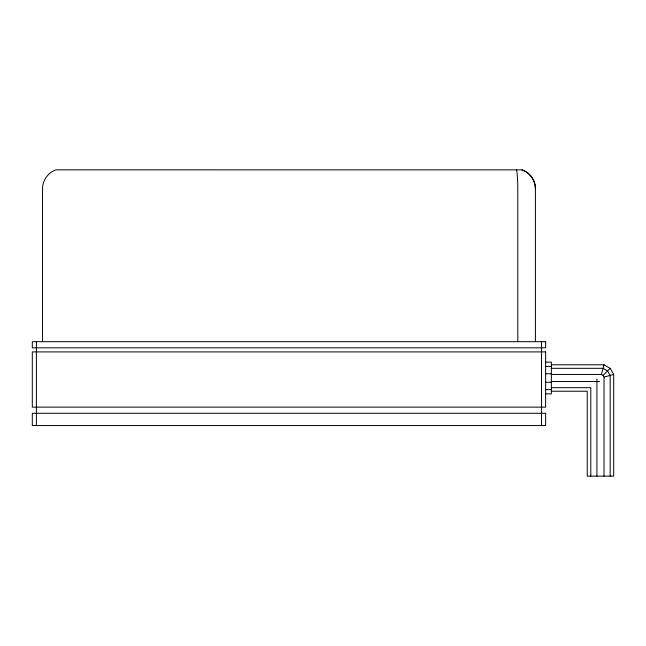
<?xml version="1.0" encoding="UTF-8"?>
<svg xmlns="http://www.w3.org/2000/svg" width="646" height="646" viewBox="0 0 646 646"><rect width="100%" height="100%" fill="white"/><g stroke="black" fill="none" stroke-linecap="round" stroke-linejoin="round"><path stroke-width="0.97" d="M551.361 374.462L601.426 374.462L604.018 364.78L610.155 368.325L613.7 374.462L613.7 476.142L587.254 476.142L587.254 391.226L551.361 391.226M604.018 476.142L604.018 377.054L603.073 375.407L610.155 368.325M604.018 377.054L613.7 374.462M535.421 188.818A20.107 20.01 -90 0 0 521.96 169.866L55.968 169.858C48.079 172.53 42.442 180.484 42.531 188.818L42.531 341.686M545.636 362.14L551.361 362.14L551.361 393.866L545.636 393.866M551.361 364.78L604.018 364.78M545.636 366.387L551.361 366.387M551.361 368.325L603.073 368.325L607.563 370.917L610.155 375.407L610.155 476.142M545.636 373.751L551.361 373.751M551.361 381.544L599.528 381.544M545.636 382.254L551.361 382.254M551.361 387.681L590.799 387.681L590.799 476.142M545.636 389.619L551.361 389.619M601.426 374.462L603.073 375.407M596.936 378.952L596.936 476.142M541.542 341.686L541.542 425.553M535.405 341.686L535.405 188.818A20.099 20.091 -90 0 0 521.96 169.858M517.793 341.686L517.793 188.818A20.107 1.97 90 0 0 516.469 169.866M36.394 341.686L36.394 425.553M545.636 341.686L32.3 341.686L32.3 347.823L545.636 347.823L545.636 341.686M545.636 351.909L32.3 351.909L32.3 407.142L545.636 407.142L545.636 351.909M545.636 413.279L32.3 413.279L32.3 425.553L545.636 425.553L545.636 413.279"/></g></svg>
